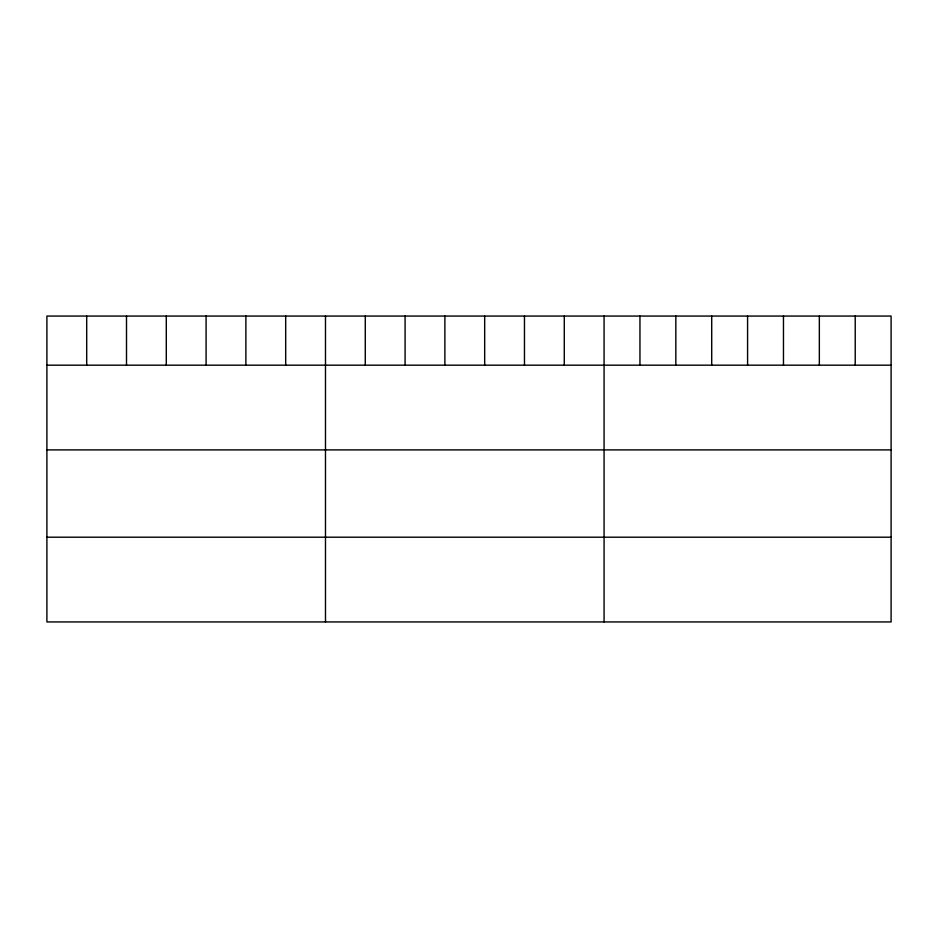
<?xml version="1.0" encoding="UTF-8"?>
<svg xmlns="http://www.w3.org/2000/svg" width="938" height="938" viewBox="0 0 938 938"><rect width="100%" height="100%" fill="white"/><g stroke="black" fill="none" stroke-linecap="round" stroke-linejoin="round"><path stroke-width="1.41" d="M891.1 365.175L891.1 621.941L46.9 621.941L46.9 316.059L891.1 316.059L891.1 365.175L46.9 365.175M46.9 449.9L891.1 449.9M46.9 537.204L891.1 537.204M855.221 316.059L855.221 365.175M819.343 316.059L819.343 365.175M783.465 316.059L783.465 365.175M747.586 316.059L747.586 365.175M711.708 316.059L711.708 365.175M675.829 316.059L675.829 365.175M639.951 316.059L639.951 365.175M604.072 316.059L604.072 621.941M564.277 316.059L564.277 365.175M524.471 316.059L524.471 365.175M484.676 316.059L484.676 365.175M444.882 316.059L444.882 365.175M405.087 316.059L405.087 365.175M365.281 316.059L365.281 365.175M325.486 316.059L325.486 621.941M285.691 316.059L285.691 365.175M245.885 316.059L245.885 365.175M206.09 316.059L206.09 365.175M166.296 316.059L166.296 365.175M126.501 316.059L126.501 365.175M86.695 316.059L86.695 365.175"/></g></svg>
